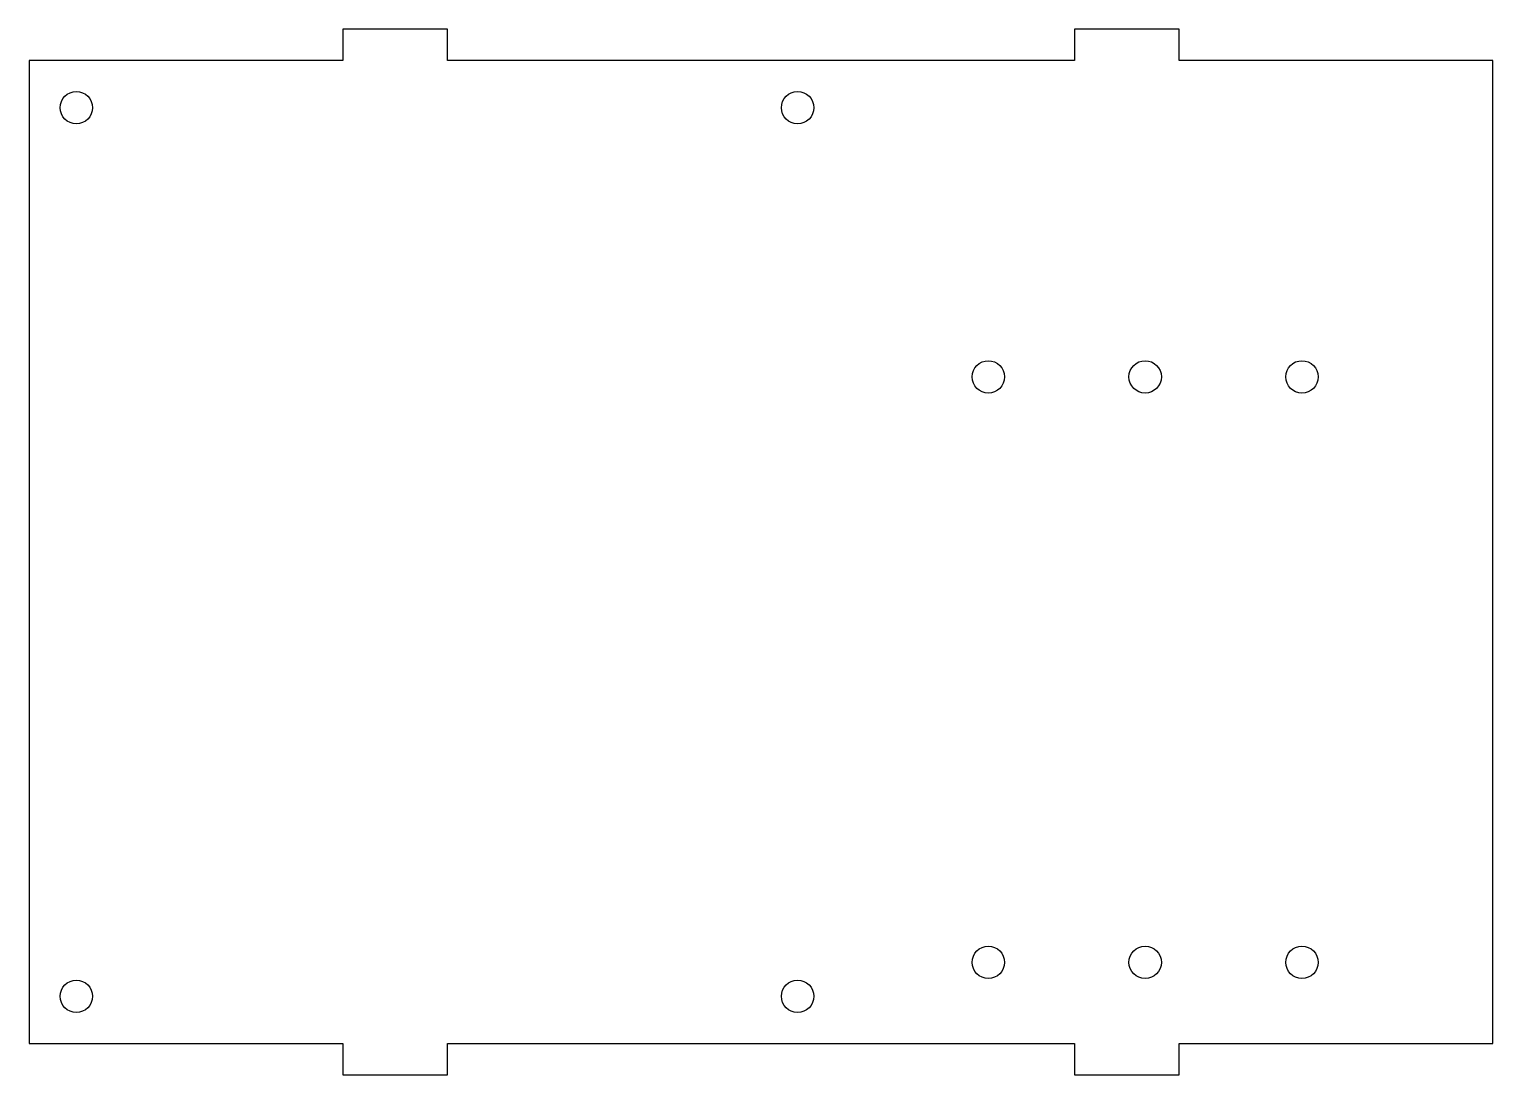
# Model space of a CAD drawing. Header units: millimetres. Extents: x 0 to 140, y -3 to 97.
import ezdxf

# ---------------------------------------------------------------- set-up
doc = ezdxf.new("R2010")
doc.units = ezdxf.units.MM
doc.header["$MEASUREMENT"] = 0

msp = doc.modelspace()

# ---------------------------------------------------------------- linework, layer by layer
msp.add_lwpolyline([(100, 0), (100, -3), (110, -3), (110, 0), (140, 0), (140, 94), (110, 94), (110, 97), (100, 97), (100, 94), (40, 94), (40, 97), (30, 97), (30, 94), (0, 94), (0, 0), (30, 0), (30, -3), (40, -3), (40, 0)], close=True)
for centre in [(4.5, 89.5), (73.5, 89.5), (91.75, 63.75), (106.75, 63.75), (121.75, 63.75), (91.75, 7.75), (106.75, 7.75), (121.75, 7.75), (4.5, 4.5), (73.5, 4.5)]:
    msp.add_circle(centre, 1.55)

doc.saveas('drawing.dxf')
